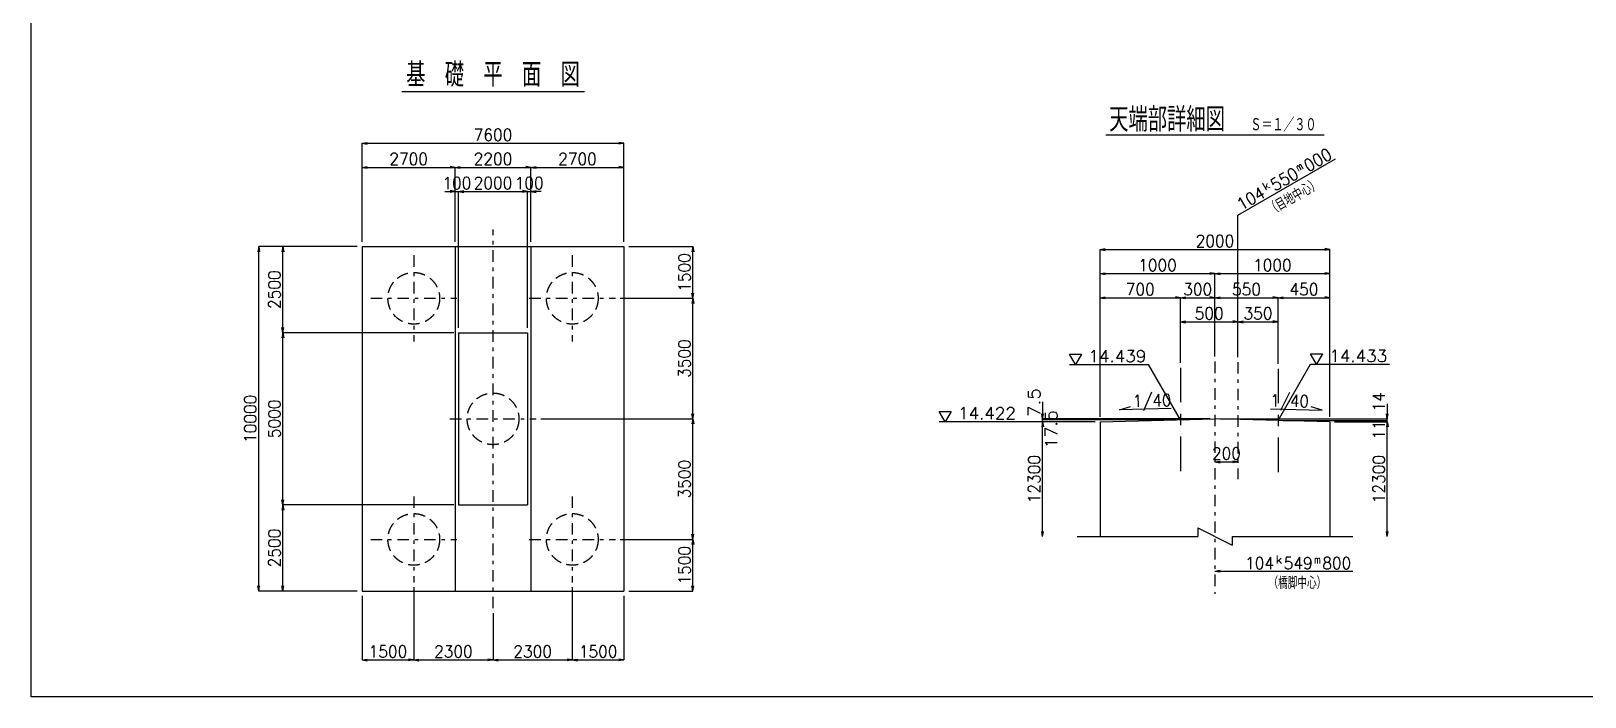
# Model space of a CAD drawing. Extents: x -39050 to 40050, y -28401 to 28401.
# Drawn here: x -39050 to 6043, y -27700 to -8369 of the extents above; entities that cross this region are included whole.
import ezdxf
from ezdxf.enums import TextEntityAlignment as Align

# ---------------------------------------------------------------- set-up
doc = ezdxf.new("R2010")
doc.units = 0
doc.header["$LTSCALE"] = 0.2
doc.header["$MEASUREMENT"] = 0
doc.linetypes.add('CENTER', pattern=[3868.6, 1682, -841, 504.6, -841])
doc.linetypes.add('DASHED', pattern=[2523, 1682, -841])
for name, color, linetype in [('LAYER0003', 7, 'Continuous'), ('LAYER0015', 7, 'Continuous'), ('LAYER0032', 7, 'Continuous'), ('LAYER0035', 7, 'Continuous'), ('LAYER0036', 7, 'Continuous')]:
    doc.layers.add(name, color=color, linetype=linetype)
doc.styles.get("Standard").update_dxf_attribs({"font": 'romans.shx', "width": 0.8, "bigfont": 'bigfont.shx'})

# ---------------------------------------------------------------- blocks, each defined once
blk = doc.blocks.new('GROUP_1')
at = {"layer": 'LAYER0015', "color": 1, "linetype": 'Continuous'}
for p, q in [((-39050, -27700), (-39050, 27700)), ((40050, -27700), (-39050, -27700))]:
    blk.add_line(p, q, dxfattribs=at)
blk = doc.blocks.new('GROUP_8')
at = {"layer": 'LAYER0032', "color": 7, "linetype": 'Continuous'}
for p, q in [((-5194, -22794), (-5194, -23044)), ((-5194, -22794), (-4194, -23294)), ((-8694, -23044), (-5194, -23044)), ((-4194, -23044), (-4194, -23294)), ((-4194, -23044), (-694, -23044))]:
    blk.add_line(p, q, dxfattribs=at)
blk = doc.blocks.new('GROUP_9')
at = {"layer": 'LAYER0032', "color": 3, "linetype": 'Continuous'}
for p, q in [((-5694, -18144), (-5694, -19144)), ((-5694, -19477), (-5694, -19810)), ((-5694, -20144), (-5694, -21144))]:
    blk.add_line(p, q, dxfattribs=at)
blk = doc.blocks.new('GROUP_10')
at = {"layer": 'LAYER0032', "color": 3, "linetype": 'Continuous'}
for p, q in [((-2861, -18173), (-2861, -19173)), ((-2861, -19506), (-2861, -19839)), ((-2861, -20173), (-2861, -21173))]:
    blk.add_line(p, q, dxfattribs=at)
blk = doc.blocks.new('_OPEN30')
at = {"layer": 'LAYER0003', "color": 0, "linetype": 'Continuous'}
for q in [(-0.97, 0.26), (-0.97, -0.26)]:
    blk.add_line((0, 0), q, dxfattribs=at)

msp = doc.modelspace()

# ---------------------------------------------------------------- linework, layer by layer
at = {"color": 4, "linetype": 'Continuous'}
msp.add_line((-28294, -10127), (-22994, -10127), dxfattribs=at)
at = {"color": 7, "linetype": 'CENTER'}
for p, q in [((-25644, -25127), (-25644, -14127)), ((-27944, -14877), (-27944, -17377)), ((-23344, -14877), (-23344, -17377)), ((-29194, -16127), (-26694, -16127)), ((-24594, -16127), (-22094, -16127)), ((-26894, -19627), (-24394, -19627)), ((-27944, -21877), (-27944, -24377)), ((-23344, -21877), (-23344, -24377)), ((-29194, -23127), (-26694, -23127)), ((-24594, -23127), (-22094, -23127))]:
    msp.add_line(p, q, dxfattribs=at)
at = {"color": 6, "linetype": 'Continuous'}
for p, q in [((-29444, -14627), (-21844, -14627)), ((-29444, -14627), (-29444, -24627)), ((-26744, -14627), (-26744, -24627)), ((-24544, -14627), (-24544, -24627)), ((-21844, -14627), (-21844, -24627)), ((-26644, -17127), (-26644, -22127)), ((-26644, -17127), (-24644, -17127)), ((-24644, -17127), (-24644, -22127)), ((-26644, -22127), (-24644, -22127)), ((-29444, -24627), (-21844, -24627))]:
    msp.add_line(p, q, dxfattribs=at)
at = {"color": 6, "linetype": 'DASHED'}
for centre in [(-27944, -16127), (-23344, -16127), (-25644, -19627), (-27944, -23127), (-23344, -23127)]:
    msp.add_circle(centre, 750, dxfattribs=at)
at = {"layer": 'LAYER0003', "color": 2, "linetype": 'Continuous'}
for p, q in [((-29444, -14487), (-29444, -11627)), ((-29444, -11627), (-21844, -11627)), ((-21844, -14487), (-21844, -11627)), ((-29444, -12327), (-26744, -12327)), ((-26744, -14487), (-26744, -12327)), ((-26744, -12327), (-24544, -12327)), ((-24544, -14487), (-24544, -12327)), ((-24544, -12327), (-21844, -12327)), ((-27044, -13027), (-26744, -13027)), ((-26744, -13027), (-26644, -13027)), ((-26644, -16987), (-26644, -13027)), ((-26644, -13027), (-24644, -13027)), ((-24644, -16987), (-24644, -13027)), ((-24644, -13027), (-24544, -13027)), ((-24244, -13027), (-24544, -13027)), ((-29584, -14627), (-32444, -14627)), ((-32444, -24627), (-32444, -14627)), ((-31744, -17127), (-31744, -14627)), ((-21704, -14627), (-19844, -14627)), ((-19844, -16127), (-19844, -14627)), ((-21954, -16127), (-19844, -16127)), ((-19844, -19627), (-19844, -16127)), ((-26784, -17127), (-31744, -17127)), ((-31744, -22127), (-31744, -17127)), ((-24254, -19627), (-19844, -19627)), ((-19844, -23127), (-19844, -19627)), ((-26784, -22127), (-31744, -22127)), ((-31744, -24627), (-31744, -22127)), ((-21954, -23127), (-19844, -23127)), ((-19844, -24627), (-19844, -23127)), ((-29584, -24627), (-32444, -24627)), ((-29444, -24767), (-29444, -26627)), ((-27944, -24517), (-27944, -26627)), ((-23344, -24517), (-23344, -26627)), ((-21844, -24767), (-21844, -26627)), ((-21704, -24627), (-19844, -24627)), ((-25644, -25267), (-25644, -26627)), ((-29444, -26627), (-27944, -26627)), ((-27944, -26627), (-25644, -26627)), ((-25644, -26627), (-23344, -26627)), ((-23344, -26627), (-21844, -26627))]:
    msp.add_line(p, q, dxfattribs=at)
at = {"layer": 'LAYER0032', "color": 4, "linetype": 'Continuous'}
msp.add_line((-7861, -11377), (-1528, -11377), dxfattribs=at)
at = {"layer": 'LAYER0032', "color": 7, "linetype": 'CENTER'}
for p, q in [((-4694, -17960), (-4694, -24710)), ((-4028, -17977), (-4028, -21377))]:
    msp.add_line(p, q, dxfattribs=at)
at = {"layer": 'LAYER0032', "color": 6, "linetype": 'Continuous'}
for p, q in [((-8028, -19710), (-4694, -19627)), ((-8028, -19710), (-8028, -23044)), ((-1361, -19710), (-4694, -19627)), ((-1361, -19710), (-1361, -23044))]:
    msp.add_line(p, q, dxfattribs=at)
at = {"layer": 'LAYER0035', "color": 2, "linetype": 'Continuous'}
for p, q in [((-4028, -13710), (-1195, -12075)), ((-4028, -17837), (-4028, -13710)), ((-8028, -19570), (-8028, -14710)), ((-8028, -14710), (-1361, -14710)), ((-1361, -19570), (-1361, -14710)), ((-8028, -15410), (-4694, -15410)), ((-4694, -17820), (-4694, -15410)), ((-4694, -15410), (-1361, -15410)), ((-8028, -16110), (-5694, -16110)), ((-5694, -18004), (-5694, -16110)), ((-5694, -16110), (-4694, -16110)), ((-4694, -16110), (-2861, -16110)), ((-2861, -18033), (-2861, -16110)), ((-2861, -16110), (-1361, -16110)), ((-5694, -16810), (-4028, -16810)), ((-4028, -16810), (-2861, -16810)), ((-9694, -19131), (-9694, -19627)), ((306, -19188), (306, -19627)), ((-8168, -19710), (-12694, -19710)), ((-4834, -19627), (-9694, -19627)), ((-9694, -19652), (-9694, -19627)), ((-5834, -19652), (-9694, -19652)), ((-9694, -19710), (-9694, -19652)), ((-9694, -23044), (-9694, -19710)), ((-4554, -19627), (306, -19627)), ((-2721, -19673), (306, -19673)), ((-1221, -19710), (306, -19710)), ((306, -19673), (306, -19627)), ((306, -19710), (306, -19673)), ((306, -23044), (306, -19710)), ((-4694, -20877), (-4028, -20877)), ((-4694, -24044), (-694, -24044))]:
    msp.add_line(p, q, dxfattribs=at)
at = {"layer": 'LAYER0036', "color": 2, "linetype": 'Continuous'}
for p, q in [((-8911, -17752), (-8565, -17752)), ((-8738, -18052), (-8911, -17752)), ((-8565, -17752), (-8738, -18052)), ((-1920, -17744), (-1574, -17744)), ((-1747, -18044), (-1920, -17744)), ((-1574, -17744), (-1747, -18044)), ((-8911, -18052), (-6618, -18052)), ((-5694, -19652), (-6618, -18052)), ((-2861, -19673), (-1920, -18044)), ((-1920, -18044), (372, -18044)), ((-7464, -19363), (-7144, -19269)), ((-5964, -19325), (-7464, -19363)), ((-3082, -19334), (-1583, -19371)), ((-1583, -19371), (-1902, -19277)), ((-12694, -19410), (-12348, -19410)), ((-12521, -19710), (-12694, -19410)), ((-12348, -19410), (-12521, -19710))]:
    msp.add_line(p, q, dxfattribs=at)

# ---------------------------------------------------------------- block references
at = {"linetype": 'Continuous'}
for name in ['GROUP_1', 'GROUP_9', 'GROUP_10', 'GROUP_8']:
    msp.add_blockref(name, (0, 0), dxfattribs=at)
at = {"layer": 'LAYER0003', "color": 2, "linetype": 'Continuous', "xscale": 152.9320366217507, "yscale": 100.638761774139}
for p, rotation in [((-29444, -11627), 180), ((-21844, -11627), 360), ((-29444, -12327), 180), ((-26744, -12327), 360), ((-26744, -12327), 180), ((-24544, -12327), 360), ((-24544, -12327), 180), ((-21844, -12327), 360), ((-26744, -13027), 360), ((-26644, -13027), 180), ((-24644, -13027), 360), ((-24544, -13027), 180), ((-32444, -14627), 90), ((-31744, -14627), 90), ((-19844, -14627), 90), ((-19844, -16127), 270), ((-19844, -16127), 90), ((-31744, -17127), 270), ((-31744, -17127), 90), ((-19844, -19627), 270), ((-19844, -19627), 90), ((-31744, -22127), 270), ((-31744, -22127), 90), ((-19844, -23127), 270), ((-19844, -23127), 90), ((-32444, -24627), 270), ((-31744, -24627), 270), ((-19844, -24627), 270), ((-29444, -26627), 180), ((-27944, -26627), 360), ((-27944, -26627), 180), ((-25644, -26627), 360), ((-25644, -26627), 180), ((-23344, -26627), 360), ((-23344, -26627), 180), ((-21844, -26627), 360)]:
    msp.add_blockref('_OPEN30', p, dxfattribs=dict(at, rotation=rotation))
at = {"layer": 'LAYER0035', "color": 2, "linetype": 'Continuous', "xscale": 152.9320366217507, "yscale": 100.638761774139}
for p, rotation in [((-8028, -14710), 180), ((-1361, -14710), 360), ((-8028, -15410), 180), ((-4694, -15410), 360), ((-4694, -15410), 180), ((-1361, -15410), 360), ((-8028, -16110), 180), ((-5694, -16110), 360), ((-5694, -16110), 180), ((-4694, -16110), 360), ((-4694, -16110), 180), ((-2861, -16110), 360), ((-2861, -16110), 180), ((-1361, -16110), 360), ((-5694, -16810), 180), ((-4028, -16810), 360), ((-4028, -16810), 180), ((-2861, -16810), 360), ((-9694, -19627), 270), ((-9694, -19710), 90), ((306, -19627), 270), ((306, -19710), 90), ((-4694, -20877), 180), ((-4028, -20877), 360), ((-9694, -23044), 270), ((306, -23044), 270), ((-4694, -24044), 180)]:
    msp.add_blockref('_OPEN30', p, dxfattribs=dict(at, rotation=rotation))

# ---------------------------------------------------------------- texts
at = {"color": 4, "width": 0.687898}
msp.add_text('基\u3000礎\u3000平\u3000面\u3000図', height=700, dxfattribs=at).set_placement((-28164, -9987), (-23124, -9987), align=Align.FIT)
at = {"layer": 'LAYER0003', "color": 6}
for s, width, p, p2 in [('7600', 0.872727, (-26204, -11557), (-25084, -11557)), ('2700', 0.872727, (-28654, -12257), (-27534, -12257)), ('2200', 0.872727, (-26204, -12257), (-25084, -12257)), ('2700', 0.872727, (-23754, -12257), (-22634, -12257)), ('100', 0.884211, (-27114, -12957), (-26274, -12957)), ('2000', 0.872727, (-26204, -12957), (-25084, -12957)), ('100', 0.884211, (-25014, -12957), (-24174, -12957)), ('1500', 0.872727, (-29254, -26557), (-28134, -26557)), ('2300', 0.872727, (-27354, -26557), (-26234, -26557)), ('2300', 0.872727, (-25054, -26557), (-23934, -26557)), ('1500', 0.872727, (-23154, -26557), (-22034, -26557))]:
    msp.add_text(s, height=350, dxfattribs=dict(at, width=width)).set_placement(p, p2, align=Align.FIT)
for s, width, p, p2 in [('1500', 0.872727, (-19914, -15937), (-19914, -14817)), ('2500', 0.872727, (-31814, -16437), (-31814, -15317)), ('3500', 0.872727, (-19914, -18437), (-19914, -17317)), ('10000', 0.865979, (-32514, -20327), (-32514, -18927)), ('5000', 0.872727, (-31814, -20187), (-31814, -19067)), ('3500', 0.872727, (-19914, -21937), (-19914, -20817)), ('2500', 0.872727, (-31814, -23937), (-31814, -22817)), ('1500', 0.872727, (-19914, -24437), (-19914, -23317))]:
    msp.add_text(s, height=350, rotation=90, dxfattribs=dict(at, width=width)).set_placement(p, p2, align=Align.FIT)
at = {"layer": 'LAYER0032', "color": 4}
for s, height, width, p, p2 in [('天端部詳細図', 700, 0.699029, (-7763, -11287), (-4403, -11287)), ('Ｓ＝１／３０', 400, 0.712871, (-3667, -11287), (-1747, -11287))]:
    msp.add_text(s, height=height, dxfattribs=dict(at, width=width)).set_placement(p, p2, align=Align.FIT)
at = {"layer": 'LAYER0035', "color": 6}
for s, height, rotation, width, p, p2 in [('000', 350, 30, 0.884211, (-1987, -12471), (-1260, -12051)), ('550', 350, 30, 0.884211, (-2957, -13031), (-2230, -12611)), ('m', 233, 30, 0.646154, (-2274, -12448), (-2112, -12355)), ('104', 350, 30, 0.868966, (-3927, -13591), (-3200, -13171)), ('k', 233, 30, 1.12, (-3237, -13004), (-3075, -12911)), ('（目地中心）', 350, 30.0082, 0.75, (-3054, -13748), (-1599, -12908)), ('7.5', 350, 90, 1.07234, (-9764, -19575), (-9764, -18735)), ('14', 350, 90, 0.884211, (236, -19409), (236, -18849)), ('17.5', 350, 90, 1.002985, (-9274, -20491), (-9274, -19371)), ('11', 350, 90, 1.083871, (236, -20221), (236, -19661)), ('12300', 350, 90, 0.865979, (-9764, -22077), (-9764, -20677)), ('12300', 350, 90, 0.865979, (236, -22077), (236, -20677)), ('104', 350, 360, 0.868966, (-3819, -23991), (-2979, -23991)), ('549', 350, 360, 0.9, (-2699, -23991), (-1859, -23991)), ('800', 350, 360, 0.884211, (-1579, -23991), (-739, -23991)), ('（橋脚中心）', 350, 0.0082, 0.75, (-3142, -24563), (-1462, -24563))]:
    msp.add_text(s, height=height, rotation=rotation, dxfattribs=dict(at, width=width)).set_placement(p, p2, align=Align.FIT)
for s, height, width, p, p2 in [('2000', 350, 0.872727, (-5254, -14640), (-4134, -14640)), ('1000', 350, 0.872727, (-6921, -15340), (-5801, -15340)), ('1000', 350, 0.872727, (-3588, -15340), (-2468, -15340)), ('700', 350, 0.884211, (-7281, -16040), (-6441, -16040)), ('300', 350, 0.884211, (-5614, -16040), (-4774, -16040)), ('550', 350, 0.884211, (-4198, -16040), (-3358, -16040)), ('450', 350, 0.884211, (-2531, -16040), (-1691, -16040)), ('500', 350, 0.884211, (-5281, -16740), (-4441, -16740)), ('350', 350, 0.884211, (-3864, -16740), (-3024, -16740)), ('200', 350, 0.884211, (-4781, -20807), (-3941, -20807)), ('k', 233, 1.12, (-2928, -23827), (-2741, -23827)), ('m', 233, 0.646154, (-1815, -23827), (-1629, -23827))]:
    msp.add_text(s, height=height, dxfattribs=dict(at, width=width)).set_placement(p, p2, align=Align.FIT)
at = {"layer": 'LAYER0036', "color": 6}
for s, width, p, p2 in [('14.439', 0.950943, (-8365, -17982), (-6685, -17982)), ('14.433', 0.942056, (-1375, -17974), (305, -17974)), ('14.422', 0.942056, (-12149, -19640), (-10469, -19640))]:
    msp.add_text(s, height=350, dxfattribs=dict(at, width=width)).set_placement(p, p2, align=Align.FIT)
at = {"layer": 'LAYER0036', "color": 6, "width": 0.850633}
for rotation, p, p2 in [(1.4321, (-7075, -19283), (-5956, -19255)), (358.5679, (-3091, -19264), (-1971, -19292))]:
    msp.add_text('1/40', height=350, rotation=rotation, dxfattribs=at).set_placement(p, p2, align=Align.FIT)

doc.saveas('drawing.dxf')
